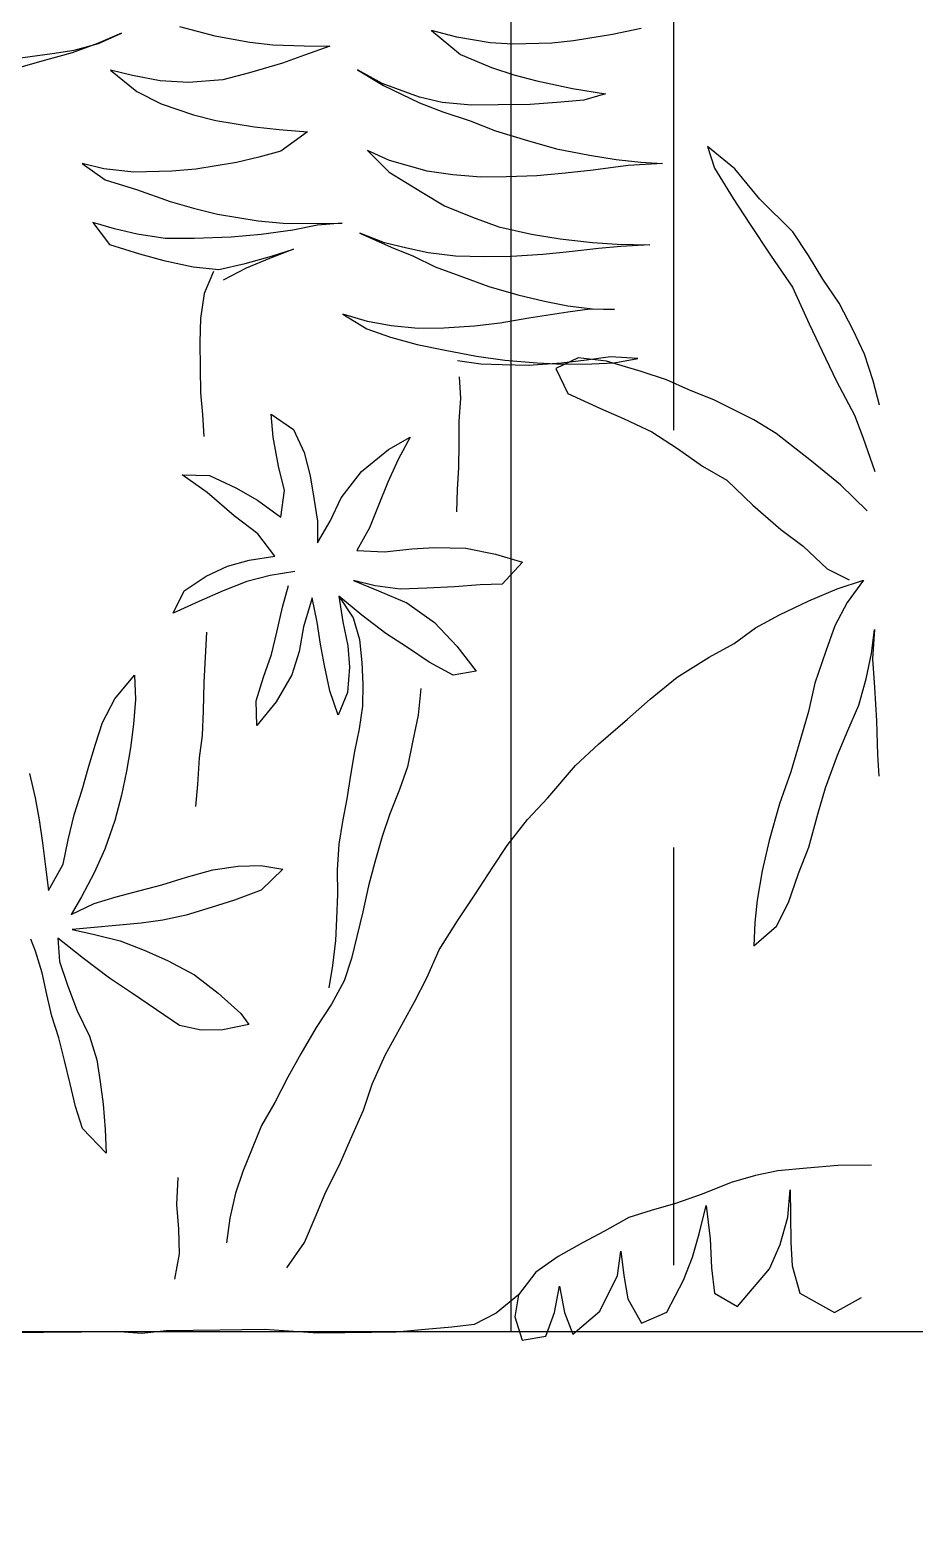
# Model space of a CAD drawing. Header units: metres. Extents: x -58 to 722, y -1100 to 345.
# Drawn here: x 26.8936 to 27.1586, y 109.6404 to 110.0913 of the extents above; entities that cross this region are included whole.
import ezdxf

# ---------------------------------------------------------------- set-up
doc = ezdxf.new("R2010")
doc.units = ezdxf.units.M
doc.header["$MEASUREMENT"] = 0
doc.linetypes.add('CENTER2', pattern=[1.125, 0.75, -0.125, 0.125, -0.125])
doc.linetypes.add('CENTERX2', pattern=[4, 2.5, -0.5, 0.5, -0.5])
for name, color, linetype in [('FSR_ARQ_005VEGETACION', 64, 'Continuous'), ('FSR_ARQ_016EJES', 135, 'CENTER2'), ('FSR_ARQ_29PERFILES ACERO', 143, 'Continuous')]:
    doc.layers.add(name, color=color, linetype=linetype)

# ---------------------------------------------------------------- blocks, each defined once
blk = doc.blocks.new('arbustos 01')
at = {"layer": 'FSR_ARQ_005VEGETACION', "color": 103}
for p, q in [((188.87946, -31.65038), (188.88901, -31.65239)), ((188.88901, -31.65239), (188.90197, -31.65444)), ((188.90197, -31.65444), (188.90914, -31.65522)), ((188.92966, -31.65516), (188.9408, -31.65326)), ((188.94921, -31.65098), (188.93953, -31.65906)), ((188.9408, -31.65326), (188.94921, -31.65098)), ((189.02134, -31.65282), (189.00968, -31.65488)), ((189.03301, -31.64973), (189.02134, -31.65282)), ((189.05995, -31.65539), (189.0523, -31.65187)), ((189.0523, -31.65187), (189.06029, -31.6554)), ((188.90914, -31.65522), (188.92213, -31.65557)), ((188.92213, -31.65557), (188.92966, -31.65516)), ((188.93953, -31.65906), (188.92921, -31.66336)), ((188.99154, -31.65617), (188.98299, -31.65623)), ((188.98299, -31.65623), (188.9915, -31.65925)), ((188.9915, -31.65925), (188.99882, -31.66191)), ((189.00198, -31.6558), (188.99154, -31.65617)), ((189.00968, -31.65488), (189.00198, -31.6558)), ((189.06812, -31.65755), (189.05995, -31.65539)), ((189.06029, -31.6554), (189.0688, -31.65842)), ((189.07546, -31.65868), (189.06812, -31.65755)), ((189.0688, -31.65842), (189.07765, -31.66093)), ((189.08758, -31.66038), (189.07546, -31.65868)), ((188.92921, -31.66336), (188.92182, -31.66583)), ((188.97382, -31.66414), (188.9652, -31.66932)), ((188.96556, -31.66864), (188.97382, -31.66414)), ((188.99882, -31.66191), (189.00972, -31.66514)), ((189.05606, -31.66423), (189.04725, -31.67129)), ((189.04869, -31.66601), (189.05606, -31.66423)), ((189.07765, -31.66093), (189.08736, -31.66363)), ((188.9141, -31.66777), (188.90227, -31.67035)), ((188.92182, -31.66583), (188.9141, -31.66777)), ((188.9652, -31.66932), (188.95316, -31.67514)), ((188.95318, -31.67326), (188.96556, -31.66864)), ((189.00972, -31.66514), (189.01858, -31.66748)), ((189.01858, -31.66748), (189.03002, -31.66832)), ((189.03002, -31.66832), (189.03943, -31.66777)), ((189.03943, -31.66777), (189.04869, -31.66601)), ((188.90227, -31.67035), (188.8913, -31.67208)), ((188.8913, -31.67208), (188.89846, -31.67423)), ((188.89846, -31.67423), (188.90751, -31.67504)), ((188.94564, -31.67504), (188.95318, -31.67326)), ((189.04725, -31.67129), (189.03916, -31.67546)), ((188.90751, -31.67504), (188.91639, -31.67567)), ((188.91639, -31.67567), (188.92699, -31.67581)), ((188.92699, -31.67581), (188.93588, -31.67593)), ((188.93588, -31.67593), (188.94564, -31.67504)), ((188.94542, -31.67812), (188.93632, -31.68107)), ((188.95316, -31.67514), (188.94542, -31.67812)), ((189.02834, -31.67907), (189.02096, -31.68102)), ((189.03916, -31.67546), (189.02834, -31.67907)), ((188.9279, -31.68437), (188.91725, -31.68765)), ((188.93632, -31.68107), (188.9279, -31.68437)), ((188.99989, -31.68398), (188.99047, -31.68471)), ((189.00811, -31.68307), (188.99989, -31.68398)), ((189.02096, -31.68102), (189.00811, -31.68307)), ((188.91725, -31.68765), (188.90764, -31.69043)), ((188.99047, -31.68471), (188.99928, -31.69116)), ((188.84822, -31.69704), (188.85738, -31.68964)), ((188.85738, -31.68964), (188.85506, -31.69679)), ((188.89667, -31.6925), (188.88776, -31.69392)), ((188.90764, -31.69043), (188.89667, -31.6925)), ((188.95063, -31.69785), (188.96316, -31.69426)), ((188.96316, -31.69426), (188.97055, -31.69094)), ((188.97055, -31.69094), (188.96327, -31.69819)), ((188.99928, -31.69116), (189.0066, -31.69314)), ((189.0066, -31.69314), (189.0141, -31.69495)), ((188.96327, -31.69819), (188.95241, -31.70488)), ((189.0141, -31.69495), (189.02758, -31.69718)), ((189.02758, -31.69718), (189.0356, -31.69781)), ((189.0356, -31.69781), (189.04825, -31.69815)), ((189.04825, -31.69815), (189.05818, -31.69709)), ((189.06539, -31.6953), (189.05779, -31.70067)), ((189.05818, -31.69709), (189.06539, -31.6953)), ((189.04732, -31.70395), (189.03615, -31.7079)), ((189.05779, -31.70067), (189.04732, -31.70395)), ((189.03615, -31.7079), (189.02843, -31.71019)), ((189.00683, -31.71434), (188.99861, -31.71509)), ((189.02036, -31.71213), (189.00683, -31.71434)), ((189.02843, -31.71019), (189.02036, -31.71213)), ((188.97309, -31.7185), (188.96259, -31.72315)), ((188.96484, -31.72164), (188.97309, -31.7185)), ((188.98715, -31.71527), (188.97894, -31.71516)), ((188.97894, -31.71516), (188.98714, -31.71578)), ((188.98714, -31.71578), (188.99533, -31.71743)), ((188.99861, -31.71509), (188.98715, -31.71527)), ((188.99533, -31.71743), (189.00591, -31.71895)), ((189.00591, -31.71895), (189.01581, -31.71976)), ((189.03786, -31.72024), (189.04712, -31.71882)), ((189.04712, -31.71882), (189.05466, -31.71704)), ((189.05466, -31.71704), (189.06187, -31.71492)), ((189.06187, -31.71492), (189.0563, -31.7222)), ((188.95026, -31.72503), (188.95746, -31.72342)), ((188.96259, -31.72315), (188.9552, -31.72612)), ((188.95746, -31.72342), (188.96484, -31.72164)), ((189.00239, -31.72608), (188.99507, -31.72376)), ((188.99507, -31.72376), (189.00306, -31.72694)), ((189.01581, -31.71976), (189.02812, -31.72027)), ((189.02812, -31.72027), (189.03786, -31.72024)), ((189.0563, -31.7222), (189.04634, -31.72531)), ((189.01125, -31.72859), (189.00239, -31.72608)), ((189.00306, -31.72694), (189.01089, -31.73013)), ((189.01994, -31.73059), (189.01125, -31.72859)), ((189.03828, -31.72759), (189.0285, -31.72968)), ((189.04634, -31.72531), (189.03828, -31.72759)), ((189.0285, -31.72968), (189.01994, -31.73059))]:
    blk.add_line(p, q, dxfattribs=at)
at = {"layer": 'FSR_ARQ_005VEGETACION', "color": 104}
for p, q in [((188.88776, -31.69392), (188.87954, -31.69483)), ((188.84005, -31.70702), (188.84822, -31.69704)), ((188.85506, -31.69679), (188.84877, -31.70696)), ((188.87954, -31.69483), (188.87235, -31.69525)), ((188.87235, -31.69525), (188.8838, -31.69592)), ((188.8838, -31.69592), (188.89626, -31.69762)), ((188.89626, -31.69762), (188.90582, -31.69861)), ((188.90582, -31.69861), (188.91419, -31.69941)), ((188.91419, -31.69941), (188.92427, -31.69971)), ((188.93282, -31.69983), (188.94206, -31.6991)), ((188.94206, -31.6991), (188.95063, -31.69785)), ((188.92427, -31.69971), (188.93282, -31.69983)), ((188.82896, -31.71798), (188.84005, -31.70702)), ((188.84877, -31.70696), (188.84335, -31.71527)), ((188.94483, -31.7094), (188.93554, -31.7132)), ((188.95241, -31.70488), (188.94483, -31.7094)), ((188.93554, -31.7132), (188.92678, -31.71633)), ((188.82372, -31.72595), (188.82896, -31.71798)), ((188.84335, -31.71527), (188.8362, -31.72612)), ((188.91597, -31.71875), (188.90638, -31.72033)), ((188.92678, -31.71633), (188.91597, -31.71875)), ((188.88737, -31.72212), (188.8766, -31.72232)), ((188.8766, -31.72232), (188.88617, -31.72296)), ((188.88617, -31.72296), (188.89368, -31.72358)), ((188.89559, -31.72155), (188.88737, -31.72212)), ((188.89368, -31.72358), (188.90324, -31.72473)), ((188.90638, -31.72033), (188.89559, -31.72155)), ((188.819, -31.73375), (188.82372, -31.72595)), ((188.8362, -31.72612), (188.82905, -31.73645)), ((188.90324, -31.72473), (188.91212, -31.72554)), ((188.91212, -31.72554), (188.92254, -31.72619)), ((188.92254, -31.72619), (188.9316, -31.72632)), ((188.9316, -31.72632), (188.94118, -31.7261)), ((188.94797, -31.72962), (188.93852, -31.73308)), ((188.94118, -31.7261), (188.95026, -31.72503)), ((188.9552, -31.72612), (188.94797, -31.72962)), ((188.81359, -31.74171), (188.819, -31.73375)), ((188.93852, -31.73308), (188.9301, -31.73621)), ((189.01089, -31.73013), (189.01853, -31.73416)), ((189.02177, -31.73118), (189.02479, -31.73859)), ((188.82905, -31.73645), (188.82358, -31.74868)), ((188.92049, -31.73899), (188.91157, -31.74109)), ((188.9301, -31.73621), (188.92049, -31.73899)), ((189.02479, -31.73859), (189.02605, -31.74682)), ((188.80885, -31.75071), (188.81359, -31.74171)), ((188.89563, -31.74361), (188.88828, -31.74385)), ((188.88828, -31.74385), (188.89648, -31.74379)), ((188.90385, -31.74269), (188.89563, -31.74361)), ((188.89648, -31.74379), (188.90382, -31.74475)), ((188.91157, -31.74109), (188.90385, -31.74269)), ((188.82358, -31.74868), (188.81813, -31.76007)), ((188.90382, -31.74475), (188.91679, -31.7468)), ((188.91679, -31.7468), (188.92634, -31.74847)), ((188.92634, -31.74847), (188.93488, -31.74944)), ((188.93488, -31.74944), (188.94513, -31.75009)), ((188.95368, -31.75021), (188.96258, -31.74931)), ((188.96258, -31.74931), (188.97046, -31.74787)), ((188.97046, -31.74787), (188.9787, -31.74542)), ((188.9787, -31.74542), (188.97077, -31.75027)), ((189.02605, -31.74682), (189.02628, -31.75469)), ((188.80515, -31.75869), (188.80885, -31.75071)), ((188.94513, -31.75009), (188.95368, -31.75021)), ((188.96287, -31.75307), (188.95395, -31.75551)), ((188.97077, -31.75027), (188.96287, -31.75307)), ((188.80229, -31.76755), (188.80515, -31.75869)), ((188.88053, -31.76016), (188.8896, -31.7596)), ((188.8896, -31.7596), (188.89762, -31.76073)), ((188.93423, -31.75935), (188.92481, -31.76076)), ((188.94469, -31.75744), (188.93423, -31.75935)), ((188.95395, -31.75551), (188.94469, -31.75744)), ((189.02628, -31.75469), (189.02616, -31.7634)), ((188.81813, -31.76007), (188.81443, -31.76771)), ((188.87103, -31.76728), (188.87945, -31.76449)), ((188.87945, -31.76449), (188.89095, -31.76105)), ((188.88838, -31.76163), (188.88053, -31.76016)), ((188.8959, -31.76191), (188.88838, -31.76163)), ((188.89095, -31.76105), (188.90037, -31.75999)), ((188.90547, -31.76204), (188.8959, -31.76191)), ((188.89762, -31.76073), (188.90599, -31.7617)), ((188.90037, -31.75999), (188.90784, -31.76351)), ((188.90784, -31.76351), (188.9038, -31.77183)), ((188.91402, -31.76164), (188.90547, -31.76204)), ((188.90599, -31.7617), (188.91692, -31.76254)), ((188.92481, -31.76076), (188.91402, -31.76164)), ((188.91692, -31.76254), (188.92564, -31.76231)), ((188.92564, -31.76231), (188.93283, -31.76207)), ((188.93283, -31.76207), (188.94054, -31.76098)), ((189.02616, -31.7634), (189.02605, -31.77161)), ((188.80013, -31.77572), (188.80229, -31.76755)), ((188.81443, -31.76771), (188.80846, -31.77908)), ((188.86363, -31.7706), (188.87103, -31.76728)), ((188.93994, -31.76625), (188.93951, -31.77351)), ((188.84196, -31.78057), (188.85504, -31.77407)), ((188.85504, -31.77407), (188.86363, -31.7706)), ((188.9038, -31.77183), (188.89296, -31.77681)), ((188.93951, -31.77351), (188.94009, -31.78104)), ((189.02605, -31.77161), (189.02544, -31.77878)), ((188.80846, -31.77908), (188.80563, -31.7864)), ((188.89296, -31.77681), (188.88505, -31.7803)), ((189.00253, -31.77864), (188.99511, -31.78384)), ((189.00192, -31.78633), (189.00253, -31.77864)), ((189.02544, -31.77878), (189.025, -31.78613)), ((188.83454, -31.78508), (188.84196, -31.78057)), ((188.87593, -31.78462), (188.8673, -31.79014)), ((188.88505, -31.7803), (188.87593, -31.78462)), ((188.94009, -31.78104), (188.94016, -31.78857)), ((188.99511, -31.78384), (188.99159, -31.79149)), ((188.80563, -31.7864), (188.80171, -31.7978)), ((188.82279, -31.79433), (188.83454, -31.78508)), ((188.94016, -31.78857), (188.94023, -31.79643)), ((188.96356, -31.79042), (188.95626, -31.78639)), ((188.95626, -31.78639), (188.96027, -31.7938)), ((189.00007, -31.79605), (189.00192, -31.78633)), ((188.81311, -31.80223), (188.82279, -31.79433)), ((188.8673, -31.79014), (188.85901, -31.79601)), ((188.96027, -31.7938), (188.96375, -31.80137)), ((188.97252, -31.79773), (188.96356, -31.79042)), ((188.99159, -31.79149), (188.9896, -31.79916)), ((188.85901, -31.79601), (188.85091, -31.80069)), ((188.94023, -31.79643), (188.94064, -31.80379)), ((188.97924, -31.80654), (188.97252, -31.79773)), ((188.9896, -31.79916), (188.9883, -31.80666)), ((188.99808, -31.80406), (189.00007, -31.79605)), ((189.02311, -31.7991), (189.01434, -31.80325)), ((189.03218, -31.79888), (189.02311, -31.7991)), ((189.02389, -31.80475), (189.03218, -31.79888)), ((188.80427, -31.81083), (188.81311, -31.80223)), ((188.85091, -31.80069), (188.84225, -31.80895)), ((188.94064, -31.80379), (188.94088, -31.81115)), ((188.96375, -31.80137), (188.96673, -31.80876)), ((188.99933, -31.81297), (188.99808, -31.80406)), ((189.01434, -31.80325), (189.0071, -31.80726)), ((189.0149, -31.81249), (189.02389, -31.80475)), ((188.84225, -31.80895), (188.83291, -31.81703)), ((188.96673, -31.80876), (188.96987, -31.8165)), ((188.9829, -31.81428), (188.97924, -31.80654)), ((188.9883, -31.80666), (188.98717, -31.81434)), ((189.0071, -31.80726), (188.99933, -31.81297)), ((188.98708, -31.82152), (188.9829, -31.81428)), ((188.98717, -31.81434), (188.98708, -31.82152)), ((189.00695, -31.81854), (189.0149, -31.81249)), ((188.83291, -31.81703), (188.82548, -31.82257)), ((188.96987, -31.8165), (188.97405, -31.82408)), ((189.00138, -31.82599), (189.00695, -31.81854)), ((188.82548, -31.82257), (188.81752, -31.83016)), ((188.93781, -31.82324), (188.92786, -31.82533)), ((188.94824, -31.82304), (188.93781, -31.82324)), ((188.95576, -31.82349), (188.94824, -31.82304)), ((188.96481, -31.82447), (188.95576, -31.82349)), ((188.97405, -31.82408), (188.96481, -31.82447)), ((188.92786, -31.82533), (188.91894, -31.82795)), ((188.91894, -31.82795), (188.92568, -31.83522)), ((189.00991, -31.8273), (189.00138, -31.82599)), ((189.01706, -31.82928), (189.00991, -31.8273)), ((189.0242, -31.83262), (189.01706, -31.82928)), ((188.81418, -31.83678), (188.8055, -31.83393)), ((188.8055, -31.83393), (188.81087, -31.84135)), ((188.81752, -31.83016), (188.81028, -31.83382)), ((188.97511, -31.83401), (188.96685, -31.83749)), ((188.9679, -31.83579), (188.97511, -31.83401)), ((188.99464, -31.83103), (189.00283, -31.83233)), ((189.00283, -31.83233), (189.01067, -31.83432)), ((189.01067, -31.83432), (189.01849, -31.83751)), ((189.03148, -31.83751), (189.0242, -31.83262)), ((188.8237, -31.84084), (188.81418, -31.83678)), ((188.92568, -31.83522), (188.93303, -31.83549)), ((188.93303, -31.83549), (188.94157, -31.83612)), ((188.94157, -31.83612), (188.95079, -31.83659)), ((188.95079, -31.83659), (188.95968, -31.83688)), ((188.96685, -31.83749), (188.9574, -31.84146)), ((188.95968, -31.83688), (188.9679, -31.83579)), ((188.97239, -31.8456), (188.98, -31.83921)), ((188.98, -31.83921), (188.97528, -31.84649)), ((188.98, -31.83921), (188.97868, -31.84774)), ((188.98723, -31.84785), (188.98888, -31.83984)), ((188.98888, -31.83984), (188.99183, -31.84945)), ((188.99875, -31.84288), (188.9968, -31.83567)), ((189.01849, -31.83751), (189.02665, -31.84104)), ((189.03515, -31.84491), (189.03148, -31.83751)), ((188.81087, -31.84135), (188.81504, -31.84911)), ((188.83338, -31.84542), (188.8237, -31.84084)), ((188.9574, -31.84146), (188.94824, -31.84801)), ((189.00069, -31.85128), (188.99875, -31.84288)), ((189.02665, -31.84104), (189.03515, -31.84491)), ((188.81504, -31.84911), (188.818, -31.85752)), ((188.84136, -31.8498), (188.83338, -31.84542)), ((188.84847, -31.85503), (188.84136, -31.8498)), ((188.94824, -31.84801), (188.94078, -31.85594)), ((188.96444, -31.85165), (188.97239, -31.8456)), ((188.97528, -31.84649), (188.97313, -31.85365)), ((188.97868, -31.84774), (188.97704, -31.85575)), ((188.98611, -31.85519), (188.98723, -31.84785)), ((188.99183, -31.84945), (188.99325, -31.85768)), ((188.80277, -31.85834), (188.80185, -31.85029)), ((188.80185, -31.85029), (188.80241, -31.86005)), ((188.95719, -31.85634), (188.96444, -31.85165)), ((188.97313, -31.85365), (188.97234, -31.86133)), ((189.00247, -31.85866), (189.00069, -31.85128)), ((189.02412, -31.85126), (189.02491, -31.86803)), ((188.80454, -31.86674), (188.80277, -31.85834)), ((188.818, -31.85752), (188.82162, -31.86817)), ((188.85678, -31.85959), (188.84847, -31.85503)), ((188.86747, -31.86623), (188.85678, -31.85959)), ((188.94078, -31.85594), (188.93435, -31.86423)), ((188.94995, -31.8612), (188.95719, -31.85634)), ((188.97704, -31.85575), (188.97643, -31.86292)), ((188.98481, -31.86235), (188.98611, -31.85519)), ((188.99325, -31.85768), (188.99571, -31.86541)), ((189.00511, -31.86622), (189.00247, -31.85866)), ((188.80241, -31.86005), (188.80176, -31.86961)), ((188.93435, -31.86423), (188.94202, -31.86553)), ((188.94202, -31.86553), (188.94995, -31.8612)), ((188.97234, -31.86133), (188.97207, -31.86851)), ((188.97643, -31.86292), (188.97717, -31.87131)), ((188.98299, -31.87071), (188.98481, -31.86235)), ((188.80176, -31.86961), (188.8011, -31.88072)), ((188.80698, -31.8755), (188.80454, -31.86674)), ((188.82162, -31.86817), (188.82371, -31.87761)), ((188.87643, -31.87353), (188.86747, -31.86623)), ((188.97207, -31.86851), (188.97215, -31.87586)), ((188.99571, -31.86541), (189.00089, -31.87437)), ((189.00756, -31.87412), (189.00511, -31.86622)), ((189.02491, -31.86803), (189.02513, -31.87743)), ((189.048, -31.86556), (189.04771, -31.87362)), ((189.05454, -31.87345), (189.048, -31.86556)), ((188.88403, -31.88013), (188.87643, -31.87353)), ((188.95273, -31.86995), (188.95364, -31.87886)), ((188.97717, -31.87131), (188.98031, -31.87888)), ((188.98031, -31.87888), (188.98299, -31.87071)), ((189.00089, -31.87437), (189.00728, -31.88232)), ((189.00728, -31.88232), (189.00756, -31.87412)), ((189.04771, -31.87362), (189.04839, -31.88188)), ((189.05869, -31.88131), (189.05454, -31.87345)), ((188.81063, -31.88393), (188.80698, -31.8755)), ((188.82371, -31.87761), (188.82633, -31.88636)), ((188.95364, -31.87886), (188.95541, -31.88726)), ((188.97215, -31.87586), (188.97324, -31.8834)), ((189.02513, -31.87743), (189.02553, -31.88565)), ((188.8011, -31.88072), (188.80077, -31.892)), ((188.81411, -31.89218), (188.81063, -31.88393)), ((188.89367, -31.88847), (188.88403, -31.88013)), ((188.97324, -31.8834), (188.97485, -31.89094)), ((189.04839, -31.88188), (189.04935, -31.88969)), ((189.06098, -31.88852), (189.05869, -31.88131)), ((188.82633, -31.88636), (188.82959, -31.89769)), ((188.90126, -31.89559), (188.89367, -31.88847)), ((188.95541, -31.88726), (188.95717, -31.896)), ((189.02553, -31.88565), (189.02646, -31.89301)), ((189.04935, -31.88969), (189.05066, -31.89751)), ((189.06319, -31.89582), (189.06098, -31.88852)), ((188.80077, -31.892), (188.80034, -31.89917)), ((188.81807, -31.90301), (188.81411, -31.89218)), ((188.97485, -31.89094), (188.97611, -31.89883)), ((189.02646, -31.89301), (189.02702, -31.90191)), ((188.82959, -31.89769), (188.83338, -31.90834)), ((188.91052, -31.90631), (188.90126, -31.89559)), ((188.95717, -31.896), (188.9598, -31.90356)), ((188.97611, -31.89883), (188.97737, -31.90671)), ((189.05066, -31.89751), (189.05233, -31.90551)), ((189.06547, -31.90365), (189.06319, -31.89582)), ((189.08301, -31.89831), (189.08104, -31.90635)), ((188.82068, -31.91176), (188.81807, -31.90301)), ((188.9598, -31.90356), (188.96311, -31.91164)), ((189.02702, -31.90191), (189.02777, -31.90927)), ((189.06811, -31.91202), (189.06547, -31.90365)), ((188.83338, -31.90834), (188.83681, -31.92053)), ((188.91726, -31.91359), (188.91052, -31.90631)), ((188.97737, -31.90671), (188.97881, -31.91425)), ((189.05233, -31.90551), (189.05461, -31.91388)), ((189.08104, -31.90635), (189.0797, -31.91369)), ((188.82361, -31.92274), (188.82068, -31.91176)), ((188.92398, -31.92223), (188.91726, -31.91359)), ((188.96311, -31.91164), (188.96557, -31.9192)), ((188.97881, -31.91425), (188.98007, -31.92179)), ((189.05461, -31.91388), (189.05794, -31.92341)), ((189.07012, -31.92029), (189.06811, -31.91202)), ((189.0797, -31.91369), (189.07862, -31.9213)), ((188.96557, -31.9192), (188.96802, -31.92778)), ((188.82708, -31.93151), (188.82361, -31.92274)), ((188.83681, -31.92053), (188.83923, -31.93065)), ((188.92884, -31.92947), (188.92398, -31.92223)), ((188.98007, -31.92179), (188.98064, -31.93035)), ((189.05794, -31.92341), (189.06146, -31.93126)), ((189.07179, -31.92847), (189.07012, -31.92029)), ((189.07862, -31.9213), (189.07763, -31.92935)), ((188.93454, -31.93827), (188.92884, -31.92947)), ((188.96802, -31.92778), (188.97014, -31.93568)), ((189.006, -31.92891), (188.99863, -31.93005)), ((189.01353, -31.9291), (189.006, -31.92891)), ((189.02194, -31.93028), (189.01353, -31.9291)), ((189.07663, -31.93723), (189.07179, -31.92847)), ((189.07763, -31.92935), (189.07663, -31.93723)), ((188.83037, -31.94113), (188.82708, -31.93151)), ((188.83923, -31.93065), (188.84081, -31.94042)), ((188.98064, -31.93035), (188.98053, -31.93838)), ((188.99863, -31.93005), (189.00589, -31.93706)), ((189.03077, -31.93279), (189.02194, -31.93028)), ((189.03889, -31.93529), (189.03077, -31.93279)), ((189.06146, -31.93126), (189.0657, -31.93929)), ((188.94057, -31.94724), (188.93454, -31.93827)), ((188.97014, -31.93568), (188.97207, -31.94425)), ((188.98053, -31.93838), (188.98076, -31.94659)), ((189.00589, -31.93706), (189.01471, -31.94037)), ((189.04614, -31.93717), (189.03889, -31.93529)), ((189.05409, -31.93931), (189.04614, -31.93717)), ((189.06141, -31.94154), (189.05409, -31.93931)), ((189.0657, -31.93929), (189.06908, -31.94519)), ((188.83437, -31.94905), (188.83037, -31.94113)), ((188.84081, -31.94042), (188.84157, -31.94778)), ((188.97207, -31.94425), (188.97401, -31.95249)), ((189.01471, -31.94037), (189.02248, -31.94287)), ((189.02248, -31.94287), (189.03087, -31.94538)), ((189.06908, -31.94519), (189.06141, -31.94154)), ((188.84197, -31.95565), (188.83437, -31.94905)), ((188.84157, -31.94778), (188.84197, -31.95565)), ((188.9466, -31.9569), (188.94057, -31.94724)), ((188.98076, -31.94659), (188.98118, -31.95378)), ((189.03087, -31.94538), (189.03864, -31.94708)), ((189.03864, -31.94708), (189.04581, -31.94807)), ((189.04581, -31.94807), (189.05422, -31.9488)), ((189.05422, -31.9488), (189.06148, -31.94952)), ((189.06148, -31.94952), (189.06874, -31.95015)), ((188.97401, -31.95249), (188.97579, -31.95986)), ((188.98118, -31.95378), (188.98209, -31.96217)), ((189.05282, -31.95392), (189.0448, -31.95709)), ((189.06136, -31.95182), (189.05282, -31.95392)), ((189.06874, -31.95015), (189.06136, -31.95182)), ((189.06498, -31.95985), (189.07349, -31.95305)), ((189.07349, -31.95305), (189.07294, -31.96085)), ((189.08097, -31.95732), (189.08253, -31.95335)), ((188.95074, -31.96619), (188.9466, -31.9569)), ((188.97579, -31.95986), (188.97826, -31.96725)), ((189.0448, -31.95709), (189.03704, -31.96045)), ((189.05638, -31.96638), (189.06498, -31.95985)), ((189.07874, -31.96456), (189.08097, -31.95732)), ((188.98209, -31.96217), (188.98336, -31.96954)), ((189.03704, -31.96045), (189.02811, -31.96529)), ((189.07294, -31.96085), (189.07035, -31.9687)), ((189.07723, -31.97181), (189.07874, -31.96456)), ((188.95491, -31.97428), (188.95074, -31.96619)), ((188.97826, -31.96725), (188.98243, -31.975)), ((189.02811, -31.96529), (189.02014, -31.97139)), ((189.04868, -31.97151), (189.05638, -31.96638)), ((189.07035, -31.9687), (189.06714, -31.97717)), ((188.95975, -31.98307), (188.95491, -31.97428)), ((188.98243, -31.975), (188.98762, -31.98276)), ((189.02014, -31.97139), (189.01269, -31.97811)), ((189.04072, -31.9769), (189.04868, -31.97151)), ((189.07553, -31.97897), (189.07723, -31.97181)), ((189.01269, -31.97811), (189.00998, -31.9818)), ((189.03303, -31.98211), (189.04072, -31.9769)), ((189.06714, -31.97717), (189.06303, -31.98562)), ((189.07322, -31.9862), (189.07553, -31.97897)), ((188.96458, -31.99202), (188.95975, -31.98307)), ((188.98762, -31.98276), (188.99263, -31.99155)), ((189.00998, -31.9818), (189.01865, -31.98351)), ((189.01865, -31.98351), (189.02582, -31.98361)), ((189.02582, -31.98361), (189.03303, -31.98211)), ((189.06303, -31.98562), (189.06053, -31.99348)), ((189.07134, -31.99371), (189.07322, -31.9862)), ((188.9689, -32.00166), (188.96458, -31.99202)), ((188.99263, -31.99155), (188.99697, -31.9993)), ((189.06053, -31.99348), (189.05946, -32.00082)), ((189.06946, -32.00149), (189.07134, -31.99371)), ((188.99697, -31.9993), (189.0013, -32.00774)), ((188.97186, -32.01025), (188.9689, -32.00166)), ((189.05946, -32.00082), (189.05847, -32.00825)), ((189.06768, -32.00909), (189.06946, -32.00149)), ((189.0013, -32.00774), (189.00582, -32.01533)), ((189.05847, -32.00825), (189.05773, -32.01667)), ((189.06527, -32.01641), (189.06768, -32.00909)), ((188.97617, -32.02005), (188.97186, -32.01025)), ((188.97982, -32.02848), (188.97617, -32.02005)), ((189.00582, -32.01533), (189.01193, -32.03063)), ((189.05745, -32.02464), (189.06527, -32.01641)), ((189.05773, -32.01667), (189.05745, -32.02464)), ((188.80281, -32.02856), (188.81395, -32.02871)), ((188.81395, -32.02871), (188.82433, -32.02959)), ((188.82433, -32.02959), (188.83397, -32.03047)), ((188.98431, -32.03743), (188.97982, -32.02848)), ((188.83397, -32.03047), (188.84138, -32.03205)), ((188.84138, -32.03205), (188.84951, -32.03439)), ((188.84951, -32.03439), (188.85911, -32.03823)), ((189.01193, -32.03063), (189.0144, -32.03784)), ((189.03362, -32.03263), (189.03401, -32.0417)), ((188.82983, -32.03679), (188.82972, -32.04523)), ((188.83061, -32.04584), (188.82983, -32.03679)), ((188.85911, -32.03823), (188.86798, -32.04132)), ((188.98763, -32.04517), (188.98431, -32.03743)), ((189.0144, -32.03784), (189.01634, -32.04624)), ((188.82972, -32.04523), (188.82959, -32.05427)), ((188.8578, -32.04199), (188.85644, -32.05313)), ((188.86009, -32.05137), (188.8578, -32.04199)), ((188.86798, -32.04132), (188.87612, -32.04366)), ((188.87612, -32.04366), (188.88351, -32.04599)), ((188.99144, -32.05428), (188.98763, -32.04517)), ((189.03401, -32.0417), (189.03339, -32.0499)), ((188.8332, -32.05492), (188.83061, -32.04584)), ((188.88351, -32.04599), (188.89161, -32.05055)), ((189.01634, -32.04624), (189.01742, -32.05447)), ((189.03339, -32.0499), (189.03311, -32.0581)), ((188.82959, -32.05427), (188.82919, -32.06211)), ((188.83671, -32.06311), (188.8332, -32.05492)), ((188.85644, -32.05313), (188.85601, -32.06277)), ((188.86239, -32.05924), (188.86009, -32.05137)), ((188.89161, -32.05055), (188.89899, -32.05437)), ((188.89899, -32.05437), (188.90709, -32.05893)), ((188.99731, -32.06274), (188.99144, -32.05428)), ((188.8653, -32.06682), (188.86239, -32.05924)), ((188.88624, -32.05715), (188.88523, -32.06528)), ((188.88734, -32.06531), (188.88624, -32.05715)), ((188.90709, -32.05893), (188.91445, -32.06423)), ((189.03311, -32.0581), (189.0347, -32.0665)), ((188.82919, -32.06211), (188.82665, -32.07112)), ((188.84739, -32.07562), (188.83671, -32.06311)), ((188.85601, -32.06277), (188.85499, -32.0712)), ((188.88523, -32.06528), (188.88391, -32.0731)), ((188.89321, -32.07715), (188.88734, -32.06531)), ((188.91445, -32.06423), (188.92029, -32.07173)), ((188.87089, -32.07745), (188.8653, -32.06682)), ((188.90658, -32.06889), (188.90496, -32.07761)), ((188.90827, -32.07765), (188.90658, -32.06889)), ((188.8151, -32.07759), (188.80613, -32.07265)), ((188.82665, -32.07112), (188.8151, -32.07759)), ((188.85499, -32.0712), (188.84739, -32.07562)), ((188.88391, -32.0731), (188.87928, -32.08118)), ((188.92029, -32.07173), (188.92763, -32.07777)), ((188.92029, -32.07173), (188.92152, -32.07904)), ((188.87928, -32.08118), (188.87089, -32.07745)), ((188.90215, -32.08481), (188.89321, -32.07715)), ((188.90496, -32.07761), (188.90215, -32.08481)), ((188.91118, -32.08553), (188.90827, -32.07765)), ((188.92152, -32.07904), (188.919, -32.08684)), ((188.92763, -32.07777), (188.935, -32.08159)), ((188.935, -32.08159), (188.94242, -32.08243)), ((188.94242, -32.08243), (188.95131, -32.08329)), ((188.95131, -32.08329), (188.96095, -32.08417)), ((188.96095, -32.08417), (188.96912, -32.08428)), ((188.96912, -32.08428), (188.97803, -32.0844)), ((188.97803, -32.0844), (188.98694, -32.08452)), ((188.98694, -32.08452), (188.99511, -32.08389)), ((188.99511, -32.08389), (189.00478, -32.08328)), ((189.00478, -32.08328), (189.0122, -32.08338)), ((189.0122, -32.08338), (189.01962, -32.08348)), ((189.01962, -32.08348), (189.02853, -32.0836)), ((189.02853, -32.0836), (189.03744, -32.08372)), ((189.03744, -32.08372), (189.0456, -32.08457)), ((189.0456, -32.08457), (189.05451, -32.08395)), ((189.05451, -32.08395), (189.06565, -32.0841)), ((189.06565, -32.0841), (189.07827, -32.08427)), ((189.07827, -32.08427), (189.08569, -32.08438)), ((188.919, -32.08684), (188.91118, -32.08553))]:
    blk.add_line(p, q, dxfattribs=at)

msp = doc.modelspace()

# ---------------------------------------------------------------- linework, layer by layer
at = {"layer": 'FSR_ARQ_016EJES', "linetype": 'CENTERX2', "ltscale": 0.25}
msp.add_line((27.08635, 103.97149), (27.08635, 115.38307), dxfattribs=at)
at = {"layer": 'FSR_ARQ_29PERFILES ACERO', "linetype": 'ByBlock'}
msp.add_line((27.03769, 109.70149), (27.03769, 111.65149), dxfattribs=at)
at = {"layer": 'FSR_ARQ_29PERFILES ACERO', "ltscale": 0.01}
msp.add_line((27.55635, 109.70149), (26.35635, 109.70149), dxfattribs=at)

# ---------------------------------------------------------------- block references
at = {"layer": 'FSR_ARQ_005VEGETACION', "xscale": -0.9, "yscale": 0.9, "zscale": 0.9}
msp.add_blockref('arbustos 01', (197.06809, 138.57711), dxfattribs=at)

doc.saveas('drawing.dxf')
